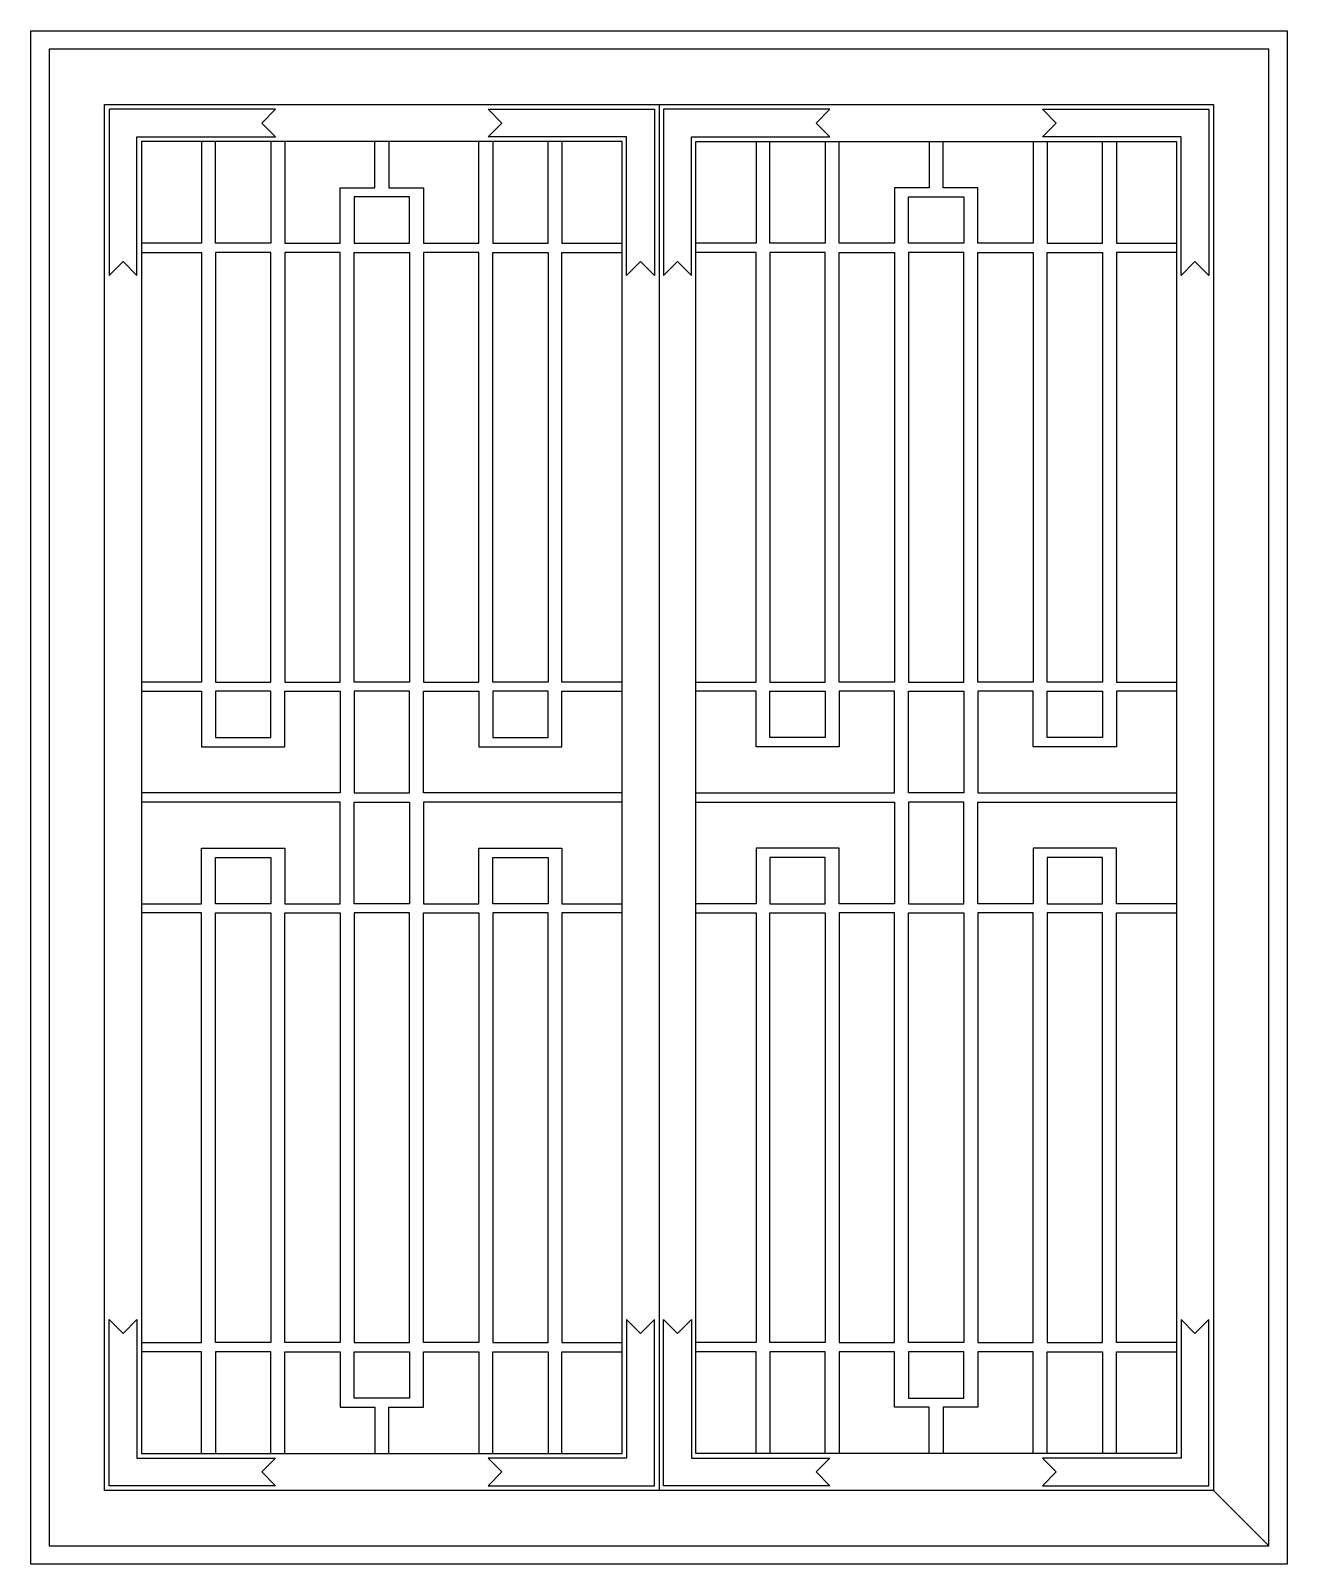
# Model space of a CAD drawing. Header units: metres. Extents: x 3237 to 4597, y 2940 to 4600.
import ezdxf

# ---------------------------------------------------------------- set-up
doc = ezdxf.new("R2010")
doc.units = ezdxf.units.M
for name, color, linetype in [('3', 3, 'Continuous'), ('4', 4, 'Continuous'), ('7', 7, 'Continuous')]:
    doc.layers.add(name, color=color, linetype=linetype)

# ---------------------------------------------------------------- blocks, each defined once
blk = doc.blocks.new('窗-020')
at = {"layer": '3'}
for p, q in [((20, 1640), (80, 1580)), ((1245, 265), (1245, 265))]:
    blk.add_line(p, q, dxfattribs=at)
for points in [[(20, 20), (1340, 20), (1340, 1640), (20, 1640)], [(350, 1430), (410, 1430), (410, 1480), (350, 1480)], [(1010, 1430), (950, 1430), (950, 1480), (1010, 1480)], [(200, 1420), (200, 955), (260, 955), (260, 1420)], [(275, 1420), (275, 955), (335, 955), (335, 1420)], [(350, 955), (350, 1420), (410, 1420), (410, 955)], [(425, 1420), (425, 955), (485, 955), (485, 1420)], [(500, 955), (500, 1420), (560, 1420), (560, 955)], [(860, 955), (860, 1420), (800, 1420), (800, 955)], [(935, 1420), (935, 955), (875, 955), (875, 1420)], [(1010, 955), (1010, 1420), (950, 1420), (950, 955)], [(1085, 1420), (1085, 955), (1025, 955), (1025, 1420)], [(1160, 1420), (1160, 955), (1100, 955), (1100, 1420)], [(200, 945), (200, 895), (260, 895), (260, 945)], [(350, 835), (410, 835), (410, 945), (350, 945)], [(560, 895), (560, 945), (500, 945), (500, 895)], [(800, 895), (800, 945), (860, 945), (860, 895)], [(1010, 835), (950, 835), (950, 945), (1010, 945)], [(1160, 945), (1160, 895), (1100, 895), (1100, 945)], [(350, 825), (410, 825), (410, 715), (350, 715)], [(1010, 825), (950, 825), (950, 715), (1010, 715)], [(200, 715), (200, 765), (260, 765), (260, 715)], [(560, 765), (560, 715), (500, 715), (500, 765)], [(800, 765), (800, 715), (860, 715), (860, 765)], [(1160, 715), (1160, 765), (1100, 765), (1100, 715)], [(200, 240), (200, 705), (260, 705), (260, 240)], [(275, 240), (275, 705), (335, 705), (335, 240)], [(350, 705), (350, 240), (410, 240), (410, 705)], [(425, 240), (425, 705), (485, 705), (485, 240)], [(500, 705), (500, 240), (560, 240), (560, 705)], [(860, 705), (860, 240), (800, 240), (800, 705)], [(935, 240), (935, 705), (875, 705), (875, 240)], [(1010, 705), (1010, 240), (950, 240), (950, 705)], [(1085, 240), (1085, 705), (1025, 705), (1025, 240)], [(1160, 240), (1160, 705), (1100, 705), (1100, 240)], [(350, 230), (410, 230), (410, 180), (350, 180)], [(1010, 230), (950, 230), (950, 180), (1010, 180)]]:
    blk.add_lwpolyline(points, close=True, dxfattribs=at)
for points in [[(115, 1395), (115, 1545), (265, 1545), (250, 1560), (265, 1575), (85, 1575), (85, 1395), (100, 1410), (115, 1395)], [(645, 1395), (645, 1545), (495, 1545), (510, 1560), (495, 1575), (675, 1575), (675, 1395), (660, 1410), (645, 1395)], [(715, 1395), (715, 1545), (865, 1545), (850, 1560), (865, 1575), (685, 1575), (685, 1395), (700, 1410), (715, 1395)], [(1245, 1395), (1245, 1545), (1095, 1545), (1110, 1560), (1095, 1575), (1275, 1575), (1275, 1395), (1260, 1410), (1245, 1395)], [(185, 1540), (185, 1430), (120, 1430)], [(260, 1540), (260, 1430), (200, 1430), (200, 1540)], [(275, 1540), (275, 1430), (335, 1430), (335, 1490), (372.5, 1490), (372.5, 1540)], [(387.5, 1540), (387.5, 1490), (425, 1490), (425, 1430), (485, 1430), (485, 1540)], [(500, 1540), (500, 1430), (560, 1430), (560, 1540)], [(575, 1540), (575, 1430), (640, 1430)], [(785, 1540), (785, 1430), (720, 1430)], [(860, 1540), (860, 1430), (800, 1430), (800, 1540)], [(972.5, 1540), (972.5, 1490), (935, 1490), (935, 1430), (875, 1430), (875, 1540)], [(1085, 1540), (1085, 1430), (1025, 1430), (1025, 1490), (987.5, 1490), (987.5, 1540)], [(1100, 1540), (1100, 1430), (1160, 1430), (1160, 1540)], [(1175, 1540), (1175, 1430), (1240, 1430)], [(120, 1420), (185, 1420), (185, 955), (120, 955)], [(640, 955), (575, 955), (575, 1420), (640, 1420)], [(720, 955), (785, 955), (785, 1420), (720, 1420)], [(1240, 1420), (1175, 1420), (1175, 955), (1240, 955)], [(120, 945), (185, 945), (185, 885), (275, 885), (275, 945), (335, 945), (335, 835), (120, 835)], [(640, 835), (425, 835), (425, 945), (485, 945), (485, 885), (575, 885), (575, 945), (640, 945)], [(720, 835), (935, 835), (935, 945), (875, 945), (875, 885), (785, 885), (785, 945), (720, 945)], [(1240, 945), (1175, 945), (1175, 885), (1085, 885), (1085, 945), (1025, 945), (1025, 835), (1240, 835)], [(120, 715), (185, 715), (185, 775), (275, 775), (275, 715), (335, 715), (335, 825), (120, 825)], [(640, 825), (425, 825), (425, 715), (485, 715), (485, 775), (575, 775), (575, 715), (640, 715)], [(720, 825), (935, 825), (935, 715), (875, 715), (875, 775), (785, 775), (785, 715), (720, 715)], [(1240, 715), (1175, 715), (1175, 775), (1085, 775), (1085, 715), (1025, 715), (1025, 825), (1240, 825)], [(120, 240), (185, 240), (185, 705), (120, 705)], [(640, 705), (575, 705), (575, 240), (640, 240)], [(720, 705), (785, 705), (785, 240), (720, 240)], [(1240, 240), (1175, 240), (1175, 705), (1240, 705)], [(115, 265), (115, 115), (265, 115), (250, 100), (265, 85), (85, 85), (85, 265), (100, 250), (115, 265)], [(645, 265), (645, 115), (495, 115), (510, 100), (495, 85), (675, 85), (675, 265), (660, 250), (645, 265)], [(715, 265), (715, 115), (865, 115), (850, 100), (865, 85), (685, 85), (685, 265), (700, 250), (715, 265)], [(1245, 265), (1245, 115), (1095, 115), (1110, 100), (1095, 85), (1275, 85), (1275, 265), (1260, 250), (1245, 265)], [(185, 120), (185, 230), (120, 230)], [(260, 120), (260, 230), (200, 230), (200, 120)], [(275, 120), (275, 230), (335, 230), (335, 170), (372.5, 170), (372.5, 120)], [(387.5, 120), (387.5, 170), (425, 170), (425, 230), (485, 230), (485, 120)], [(500, 120), (500, 230), (560, 230), (560, 120)], [(575, 120), (575, 230), (640, 230)], [(785, 120), (785, 230), (720, 230)], [(860, 120), (860, 230), (800, 230), (800, 120)], [(972.5, 120), (972.5, 170), (935, 170), (935, 230), (875, 230), (875, 120)], [(1085, 120), (1085, 230), (1025, 230), (1025, 170), (987.5, 170), (987.5, 120)], [(1100, 120), (1100, 230), (1160, 230), (1160, 120)], [(1175, 120), (1175, 230), (1240, 230)]]:
    blk.add_lwpolyline(points, dxfattribs=at)
at = {"layer": '4'}
blk.add_line((680, 80), (680, 1580), dxfattribs=at)
for points in [[(0, 1660), (1360, 1660), (1360, 0), (0, 0)], [(1280, 80), (80, 80), (80, 1580), (1280, 1580)]]:
    blk.add_lwpolyline(points, close=True, dxfattribs=at)
at = {"layer": '7'}
for points in [[(120, 1540), (640, 1540), (640, 120), (120, 120)], [(1240, 1540), (720, 1540), (720, 120), (1240, 120)]]:
    blk.add_lwpolyline(points, close=True, dxfattribs=at)

msp = doc.modelspace()

# ---------------------------------------------------------------- block references
at = {"layer": '3', "rotation": 180}
msp.add_blockref('窗-020', (4597.42, 4599.83), dxfattribs=at)

doc.saveas('drawing.dxf')
